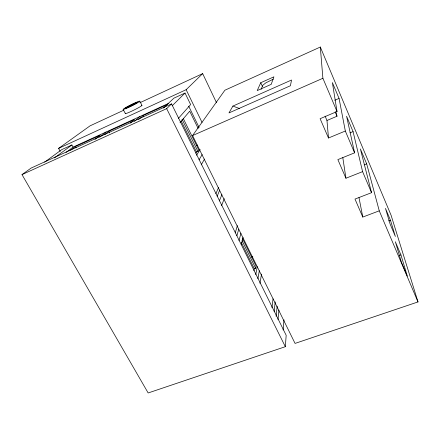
<?xml version="1.0" encoding="UTF-8"?>
<svg xmlns="http://www.w3.org/2000/svg" width="440" height="440" viewBox="0 0 440 440"><rect width="100%" height="100%" fill="white"/><g stroke="black" fill="none" stroke-linecap="round" stroke-linejoin="round"><path stroke-width="0.66" d="M285.334 346.687L286.176 335.302L171.54 103.906L31.103 168.08L22 174.603L148.159 392.964L285.334 346.687L166.661 108.658L171.54 103.906M283.135 329.973L283.982 319.847M278.003 319.517L278.949 310.112M276.106 316.294L277.189 306.196M274.142 311.41L275.226 301.923M271.975 307.632L273.048 298.804M259.963 283.305L261.525 274.043M257.906 278.724L259.331 270.738M255.756 274.637L257.246 266.684M253.946 270.721L254.32 268.796L255.679 268.29L256.096 266.096L242.517 238.568M241.225 244.706L243.1 237.474M238.986 240.51L240.928 233.354M236.891 235.736L238.761 229.157M235.252 232.87L237.38 225.61M221.623 205.53L224.268 198.632M219.379 200.904L221.887 194.645M217.14 196.235L219.753 189.992M261.074 89.38L262.62 85.739M215.919 193.633L218.603 187.369M260.761 82.726L257.207 90.596L271.216 84.343L273.9 76.83L260.761 82.726L262.378 86.295M201.245 164.863L204.529 159.038M232.903 106.079L228.971 112.926L290.422 85.745L291.527 80.025L232.903 106.079L239.553 108.548M199.056 159.836L202.174 154.545M196.597 155.232L200.151 149.474M195.816 153.153L196.526 152.02L197.929 151.421L198.809 150.002L183.343 118.651M262.922 85.184L265.859 82.825L273.229 79.195M192.572 135.564L224.879 90.222L320.315 47.036L391.083 215.243L418 301.934L295.053 343.409L192.572 135.564L322.894 78.282L320.315 47.036M180.015 122.606L189.717 111.21L198.149 128.447M178.459 118.311L190.636 104.561L185.026 93.049L173.871 98.17L163.444 108.059M172.222 105.732L185.026 93.049M60.242 151.399L58.581 148.396L186.142 89.7L202.67 73.623L216.524 102.751M138.534 119.597L143.088 115.599L167.662 104.352M134.404 121.358L140.013 116.479M130.306 123.096L134.415 119.564L108.774 131.296L104.522 134.734M99.688 137.126L106.057 132.022M94.991 139.409L100.353 135.151L75.455 146.542L70.532 150.282M66.028 152.438L73.073 147.12L168.757 103.323M54.45 157.911L71.896 144.969L73.073 147.12M44.616 162.146L61.776 149.611L71.896 144.969M58.581 148.396L90.079 125.829L123.673 110.253M139.843 102.751L202.67 73.623M22 174.603L166.661 108.658M196.482 145.596L197.665 145.079M334.769 100.265L339.064 98.422L332.376 82.572L337.029 111.529L320.106 118.701L328.488 138.006L345.323 131.026L339.064 98.422M328.488 138.006L326.97 120.472L337.018 116.232L335.868 112.052M350.031 132.864L353.073 131.609L346.572 116.21L354.596 152.834L337.86 159.605L345.939 178.233L362.593 171.639L353.073 131.609M364.15 164.863L366.68 163.856L360.366 148.896L371.542 192.681L354.986 199.073L362.791 217.058L379.258 210.832L366.68 163.856M251.576 257.131L252.813 256.663M388.591 220.919L390.462 220.22L385.468 208.379L390.082 223.977L395.373 236.478L390.462 220.22M399.086 255.629L400.95 254.964L407.352 276.149L401.363 262.059L395.334 241.709L400.95 254.964M75.455 146.542L76.087 147.691M108.774 131.296L109.615 132.891M123.139 109.335L125.301 113.509M139.821 101.206A9.306 0.638 -26.3 0 1 127.133 108.02A9.306 0.638 -26.3 0 1 127.479 106.623A9.306 0.638 -26.3 0 1 139.821 101.206L141.955 105.391M143.088 115.599L143.644 116.683M182.017 119.229L197.929 151.421M241.989 240.587L255.679 268.29M181.209 121.072L196.526 152.02M241.23 242.347L254.32 268.796M188.7 106.178L199.106 127.485M186.142 89.7L202.043 122.408M325.089 116.111L326.97 120.472M322.894 78.282L337.029 111.529M345.323 131.026L354.596 152.834M362.593 171.639L371.542 192.681M379.258 210.832L418 301.934M335.148 111.843L337.018 116.232M358.991 197.637L362.791 217.058M342.804 157.614L345.939 178.233M141.713 105.309A9.29 0.704 -26.3 0 1 133.337 110.385A9.29 0.704 -26.3 0 1 125.686 113.118M128.2 107.338A6.98 0.479 -26.3 0 0 137.737 102.223A6.98 0.479 -26.3 0 0 128.496 106.271A6.98 0.479 -26.3 0 0 128.2 107.338"/></g></svg>
